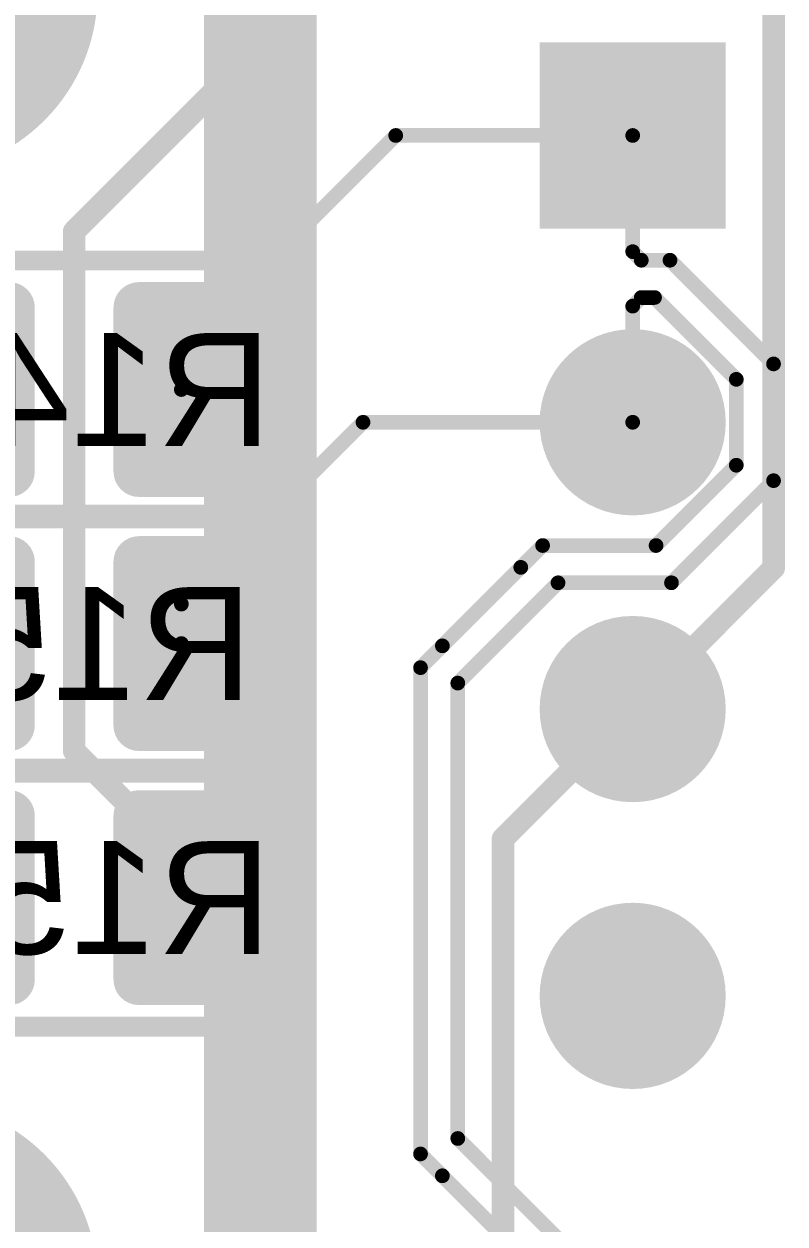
# Model space of a CAD drawing. Header units: inches. Extents: x -3 to 191, y -18 to 93.
# Drawn here: x 12.16 to 18.9, y 53.31 to 63.94 of the extents above; entities that cross this region are included whole.
import ezdxf

# ---------------------------------------------------------------- set-up
doc = ezdxf.new("R2010")
doc.units = ezdxf.units.IN
for name, color, linetype in [('Bottom Layer', 5, 'Continuous'), ('Bottom Paste', 16, 'Continuous'), ('Bottom Solder', 6, 'Continuous'), ('GND 1', 90, 'Continuous'), ('GND 2', 156, 'Continuous'), ('Mechanical 13', 56, 'Continuous'), ('Multi-Layer', 9, 'Continuous'), ('Pad Holes', 156, 'Continuous'), ('PWR', 16, 'Continuous'), ('Signal L4', 76, 'Continuous'), ('Top Layer', 1, 'Continuous'), ('Top Solder', 216, 'Continuous')]:
    doc.layers.add(name, color=color, linetype=linetype)
doc.styles.add('Arial', font='', dxfattribs={"height": 0.2})
doc.styles.get('Arial').set_extended_font_data('Arial')

# ---------------------------------------------------------------- blocks, each defined once
blk = doc.blocks.new('SI60118F_1')
at = {"layer": 'Bottom Layer'}
blk.add_hatch(color=5, dxfattribs=at).paths.add_polyline_path([(-0.72299957, 0.72299957), (0.72299957, 0.72299957), (0.72299957, -0.72299957), (-0.72299957, -0.72299957)])
h = blk.add_hatch(color=5, dxfattribs=at)
edge = h.paths.add_edge_path()
edge.add_arc((2.54, 0), 0.7229983, 0, 360)
h = blk.add_hatch(color=5, dxfattribs=at)
edge = h.paths.add_edge_path()
edge.add_arc((5.08, 0), 0.7229983, 0, 360)
h = blk.add_hatch(color=5, dxfattribs=at)
edge = h.paths.add_edge_path()
edge.add_arc((7.619999999999999, 0), 0.7229983, 0, 360)
at = {"layer": 'Bottom Solder'}
blk.add_hatch(color=6, dxfattribs=at).paths.add_polyline_path([(-0.82459957, 0.82459957), (0.82459957, 0.82459957), (0.82459957, -0.82459957), (-0.82459957, -0.82459957)])
h = blk.add_hatch(color=6, dxfattribs=at)
edge = h.paths.add_edge_path()
edge.add_arc((2.54, 0), 0.8245983, 0, 360)
h = blk.add_hatch(color=6, dxfattribs=at)
edge = h.paths.add_edge_path()
edge.add_arc((5.08, 0), 0.8245983, 0, 360)
h = blk.add_hatch(color=6, dxfattribs=at)
edge = h.paths.add_edge_path()
edge.add_arc((7.619999999999999, 0), 0.8245983, 0, 360)
at = {"layer": 'GND 1'}
blk.add_hatch(color=90, dxfattribs=at).paths.add_polyline_path([(-0.72299957, 0.72299957), (0.72299957, 0.72299957), (0.72299957, -0.72299957), (-0.72299957, -0.72299957)])
h = blk.add_hatch(color=90, dxfattribs=at)
edge = h.paths.add_edge_path()
edge.add_arc((2.54, 0), 0.7229983, 0, 360)
h = blk.add_hatch(color=90, dxfattribs=at)
edge = h.paths.add_edge_path()
edge.add_arc((5.08, 0), 0.7229983, 0, 360)
h = blk.add_hatch(color=90, dxfattribs=at)
edge = h.paths.add_edge_path()
edge.add_arc((7.619999999999999, 0), 0.7229983, 0, 360)
at = {"layer": 'GND 2'}
blk.add_hatch(color=156, dxfattribs=at).paths.add_polyline_path([(-0.72299957, 0.72299957), (0.72299957, 0.72299957), (0.72299957, -0.72299957), (-0.72299957, -0.72299957)])
h = blk.add_hatch(color=156, dxfattribs=at)
edge = h.paths.add_edge_path()
edge.add_arc((2.54, 0), 0.7229983, 0, 360)
h = blk.add_hatch(color=156, dxfattribs=at)
edge = h.paths.add_edge_path()
edge.add_arc((5.08, 0), 0.7229983, 0, 360)
h = blk.add_hatch(color=156, dxfattribs=at)
edge = h.paths.add_edge_path()
edge.add_arc((7.619999999999999, 0), 0.7229983, 0, 360)
at = {"layer": 'Multi-Layer'}
blk.add_hatch(color=9, dxfattribs=at).paths.add_polyline_path([(-0.72299957, 0.72299957), (0.72299957, 0.72299957), (0.72299957, -0.72299957), (-0.72299957, -0.72299957)])
h = blk.add_hatch(color=9, dxfattribs=at)
edge = h.paths.add_edge_path()
edge.add_arc((2.54, 0), 0.7229983, 0, 360)
h = blk.add_hatch(color=9, dxfattribs=at)
edge = h.paths.add_edge_path()
edge.add_arc((5.08, 0), 0.7229983, 0, 360)
h = blk.add_hatch(color=9, dxfattribs=at)
edge = h.paths.add_edge_path()
edge.add_arc((7.619999999999999, 0), 0.7229983, 0, 360)
at = {"layer": 'Pad Holes'}
h = blk.add_hatch(color=7, dxfattribs=at)
edge = h.paths.add_edge_path()
edge.add_arc((0, 0), 0.44500038, 0, 360)
h = blk.add_hatch(color=7, dxfattribs=at)
edge = h.paths.add_edge_path()
edge.add_arc((2.54, 0), 0.44500038, 0, 360)
h = blk.add_hatch(color=7, dxfattribs=at)
edge = h.paths.add_edge_path()
edge.add_arc((5.08, 0), 0.44500038, 0, 360)
h = blk.add_hatch(color=7, dxfattribs=at)
edge = h.paths.add_edge_path()
edge.add_arc((7.619999999999999, 0), 0.44500038, 0, 360)
h = blk.add_hatch(color=7, dxfattribs=at)
edge = h.paths.add_edge_path()
edge.add_arc((-1.27, -6.35), 1.60749996, 0, 360)
h = blk.add_hatch(color=7, dxfattribs=at)
edge = h.paths.add_edge_path()
edge.add_arc((10.16, -6.35), 1.60749996, 0, 360)
at = {"layer": 'PWR'}
blk.add_hatch(color=16, dxfattribs=at).paths.add_polyline_path([(-0.72299957, 0.72299957), (0.72299957, 0.72299957), (0.72299957, -0.72299957), (-0.72299957, -0.72299957)])
h = blk.add_hatch(color=16, dxfattribs=at)
edge = h.paths.add_edge_path()
edge.add_arc((2.54, 0), 0.7229983, 0, 360)
h = blk.add_hatch(color=16, dxfattribs=at)
edge = h.paths.add_edge_path()
edge.add_arc((5.08, 0), 0.7229983, 0, 360)
h = blk.add_hatch(color=16, dxfattribs=at)
edge = h.paths.add_edge_path()
edge.add_arc((7.619999999999999, 0), 0.7229983, 0, 360)
at = {"layer": 'Signal L4'}
blk.add_hatch(color=76, dxfattribs=at).paths.add_polyline_path([(-0.72299957, 0.72299957), (0.72299957, 0.72299957), (0.72299957, -0.72299957), (-0.72299957, -0.72299957)])
h = blk.add_hatch(color=76, dxfattribs=at)
edge = h.paths.add_edge_path()
edge.add_arc((2.54, 0), 0.7229983, 0, 360)
h = blk.add_hatch(color=76, dxfattribs=at)
edge = h.paths.add_edge_path()
edge.add_arc((5.08, 0), 0.7229983, 0, 360)
h = blk.add_hatch(color=76, dxfattribs=at)
edge = h.paths.add_edge_path()
edge.add_arc((7.619999999999999, 0), 0.7229983, 0, 360)
at = {"layer": 'Top Layer'}
blk.add_hatch(color=1, dxfattribs=at).paths.add_polyline_path([(-0.72299957, 0.72299957), (0.72299957, 0.72299957), (0.72299957, -0.72299957), (-0.72299957, -0.72299957)])
h = blk.add_hatch(color=1, dxfattribs=at)
edge = h.paths.add_edge_path()
edge.add_arc((2.54, 0), 0.7229983, 0, 360)
h = blk.add_hatch(color=1, dxfattribs=at)
edge = h.paths.add_edge_path()
edge.add_arc((5.08, 0), 0.7229983, 0, 360)
h = blk.add_hatch(color=1, dxfattribs=at)
edge = h.paths.add_edge_path()
edge.add_arc((7.619999999999999, 0), 0.7229983, 0, 360)
at = {"layer": 'Top Solder'}
blk.add_hatch(color=216, dxfattribs=at).paths.add_polyline_path([(-0.82459957, 0.82459957), (0.82459957, 0.82459957), (0.82459957, -0.82459957), (-0.82459957, -0.82459957)])
h = blk.add_hatch(color=216, dxfattribs=at)
edge = h.paths.add_edge_path()
edge.add_arc((2.54, 0), 0.8245983, 0, 360)
h = blk.add_hatch(color=216, dxfattribs=at)
edge = h.paths.add_edge_path()
edge.add_arc((5.08, 0), 0.8245983, 0, 360)
h = blk.add_hatch(color=216, dxfattribs=at)
edge = h.paths.add_edge_path()
edge.add_arc((7.619999999999999, 0), 0.8245983, 0, 360)
blk = doc.blocks.new('RES_0805_B_30')
at = {"layer": 'Bottom Layer'}
h = blk.add_hatch(color=5, dxfattribs=at)
edge = h.paths.add_edge_path()
edge.add_arc((-1.32500243, 0.7250010899999999), 0.12499848, 90, 180)
edge.add_line((-1.45000091, 0.7250010899999999), (-1.45000091, -0.7250010899999999))
edge.add_arc((-1.32500243, -0.7250010899999999), 0.12499848, 180, 270)
edge.add_line((-1.32500243, -0.84999957), (-0.5749988500000001, -0.84999957))
edge.add_arc((-0.5749988500000001, -0.7250010899999999), 0.12499848, 270, 360)
edge.add_line((-0.45000037, -0.7250010899999999), (-0.45000037, 0.7250010899999999))
edge.add_arc((-0.5749988500000001, 0.7250010899999999), 0.12499848, 0, 90)
edge.add_line((-0.5749988500000001, 0.84999957), (-1.32500243, 0.84999957))
h = blk.add_hatch(color=5, dxfattribs=at)
edge = h.paths.add_edge_path()
edge.add_arc((0.5749988500000001, 0.7250010899999999), 0.12499848, 90, 180)
edge.add_line((0.45000037, 0.7250010899999999), (0.45000037, -0.7250010899999999))
edge.add_arc((0.5749988500000001, -0.7250010899999999), 0.12499848, 180, 270)
edge.add_line((0.5749988500000001, -0.84999957), (1.32500243, -0.84999957))
edge.add_arc((1.32500243, -0.7250010899999999), 0.12499848, 270, 360)
edge.add_line((1.45000091, -0.7250010899999999), (1.45000091, 0.7250010899999999))
edge.add_arc((1.32500243, 0.7250010899999999), 0.12499848, 0, 90)
edge.add_line((1.32500243, 0.84999957), (0.5749988500000001, 0.84999957))
at = {"layer": 'Bottom Paste'}
h = blk.add_hatch(color=16, dxfattribs=at)
edge = h.paths.add_edge_path()
edge.add_arc((-1.32500243, 0.7250010899999999), 0.12499848, 90, 180)
edge.add_line((-1.45000091, 0.7250010899999999), (-1.45000091, -0.7250010899999999))
edge.add_arc((-1.32500243, -0.7250010899999999), 0.12499848, 180, 270)
edge.add_line((-1.32500243, -0.84999957), (-0.5749988500000001, -0.84999957))
edge.add_arc((-0.5749988500000001, -0.7250010899999999), 0.12499848, 270, 360)
edge.add_line((-0.45000037, -0.7250010899999999), (-0.45000037, 0.7250010899999999))
edge.add_arc((-0.5749988500000001, 0.7250010899999999), 0.12499848, 0, 90)
edge.add_line((-0.5749988500000001, 0.84999957), (-1.32500243, 0.84999957))
h = blk.add_hatch(color=16, dxfattribs=at)
edge = h.paths.add_edge_path()
edge.add_arc((0.5749988500000001, 0.7250010899999999), 0.12499848, 90, 180)
edge.add_line((0.45000037, 0.7250010899999999), (0.45000037, -0.7250010899999999))
edge.add_arc((0.5749988500000001, -0.7250010899999999), 0.12499848, 180, 270)
edge.add_line((0.5749988500000001, -0.84999957), (1.32500243, -0.84999957))
edge.add_arc((1.32500243, -0.7250010899999999), 0.12499848, 270, 360)
edge.add_line((1.45000091, -0.7250010899999999), (1.45000091, 0.7250010899999999))
edge.add_arc((1.32500243, 0.7250010899999999), 0.12499848, 0, 90)
edge.add_line((1.32500243, 0.84999957), (0.5749988500000001, 0.84999957))
at = {"layer": 'Bottom Solder'}
h = blk.add_hatch(color=6, dxfattribs=at)
edge = h.paths.add_edge_path()
edge.add_arc((-1.32500243, 0.7250010899999999), 0.22659848, 90, 180)
edge.add_line((-1.55160091, 0.7250010899999999), (-1.55160091, -0.7250010899999999))
edge.add_arc((-1.32500243, -0.7250010899999999), 0.22659848, 180, 270)
edge.add_line((-1.32500243, -0.95159957), (-0.5749988500000001, -0.95159957))
edge.add_arc((-0.5749988500000001, -0.7250010899999999), 0.22659848, 270, 360)
edge.add_line((-0.34840037, -0.7250010899999999), (-0.34840037, 0.7250010899999999))
edge.add_arc((-0.5749988500000001, 0.7250010899999999), 0.22659848, 0, 90)
edge.add_line((-0.5749988500000001, 0.95159957), (-1.32500243, 0.95159957))
h = blk.add_hatch(color=6, dxfattribs=at)
edge = h.paths.add_edge_path()
edge.add_arc((0.5749988500000001, 0.7250010899999999), 0.22659848, 90, 180)
edge.add_line((0.34840037, 0.7250010899999999), (0.34840037, -0.7250010899999999))
edge.add_arc((0.5749988500000001, -0.7250010899999999), 0.22659848, 180, 270)
edge.add_line((0.5749988500000001, -0.95159957), (1.32500243, -0.95159957))
edge.add_arc((1.32500243, -0.7250010899999999), 0.22659848, 270, 360)
edge.add_line((1.55160091, -0.7250010899999999), (1.55160091, 0.7250010899999999))
edge.add_arc((1.32500243, 0.7250010899999999), 0.22659848, 0, 90)
edge.add_line((1.32500243, 0.95159957), (0.5749988500000001, 0.95159957))
at = {"layer": 'Mechanical 13'}
for points in [[(-1.778, 1.143, 0.17500092, 0.17500092, 0), (-1.778, -1.143, 0.17500092, 0.17500092, 0)], [(1.778, 1.143, 0.17500092, 0.17500092, 0), (-1.778, 1.143, 0.17500092, 0.17500092, 0)], [(1.778, 1.143, 0.17500092, 0.17500092, 0), (1.778, -1.143, 0.17500092, 0.17500092, 0)], [(1.778, -1.143, 0.17500092, 0.17500092, 0), (-1.778, -1.143, 0.17500092, 0.17500092, 0)]]:
    blk.add_lwpolyline(points, format="xyseb", dxfattribs=at)
for points in [[(-1.82174896, 1.143, 0.08750045999999999, 0.08750045999999999, 1), (-1.73425104, 1.143, 0.08750045999999999, 0.08750045999999999, 1)], [(-1.82174896, 1.143, 0.08750045999999999, 0.08750045999999999, 1), (-1.73425104, 1.143, 0.08750045999999999, 0.08750045999999999, 1)], [(1.73425104, 1.143, 0.08750045999999999, 0.08750045999999999, 1), (1.82174896, 1.143, 0.08750045999999999, 0.08750045999999999, 1)], [(1.73425104, 1.143, 0.08750045999999999, 0.08750045999999999, 1), (1.82174896, 1.143, 0.08750045999999999, 0.08750045999999999, 1)], [(-1.82174896, -1.143, 0.08750045999999999, 0.08750045999999999, 1), (-1.73425104, -1.143, 0.08750045999999999, 0.08750045999999999, 1)], [(-1.82174896, -1.143, 0.08750045999999999, 0.08750045999999999, 1), (-1.73425104, -1.143, 0.08750045999999999, 0.08750045999999999, 1)], [(1.73425104, -1.143, 0.08750045999999999, 0.08750045999999999, 1), (1.82174896, -1.143, 0.08750045999999999, 0.08750045999999999, 1)], [(1.73425104, -1.143, 0.08750045999999999, 0.08750045999999999, 1), (1.82174896, -1.143, 0.08750045999999999, 0.08750045999999999, 1)]]:
    blk.add_lwpolyline(points, format="xyseb", close=True, dxfattribs=at)
at = {"layer": 'Mechanical 13', "style": 'Arial', "text_generation_flag": 2}
blk.add_text('R151', height=1.00000054, rotation=180, dxfattribs=at).set_placement((-1.58282132, 0.49983898))
blk = doc.blocks.new('RES_0805_B_31')
at = {"layer": 'Bottom Layer'}
h = blk.add_hatch(color=5, dxfattribs=at)
edge = h.paths.add_edge_path()
edge.add_arc((-1.32500243, 0.7250010899999999), 0.12499848, 90, 180)
edge.add_line((-1.45000091, 0.7250010899999999), (-1.45000091, -0.7250010899999999))
edge.add_arc((-1.32500243, -0.7250010899999999), 0.12499848, 180, 270)
edge.add_line((-1.32500243, -0.84999957), (-0.5749988500000001, -0.84999957))
edge.add_arc((-0.5749988500000001, -0.7250010899999999), 0.12499848, 270, 360)
edge.add_line((-0.45000037, -0.7250010899999999), (-0.45000037, 0.7250010899999999))
edge.add_arc((-0.5749988500000001, 0.7250010899999999), 0.12499848, 0, 90)
edge.add_line((-0.5749988500000001, 0.84999957), (-1.32500243, 0.84999957))
h = blk.add_hatch(color=5, dxfattribs=at)
edge = h.paths.add_edge_path()
edge.add_arc((0.5749988500000001, 0.7250010899999999), 0.12499848, 90, 180)
edge.add_line((0.45000037, 0.7250010899999999), (0.45000037, -0.7250010899999999))
edge.add_arc((0.5749988500000001, -0.7250010899999999), 0.12499848, 180, 270)
edge.add_line((0.5749988500000001, -0.84999957), (1.32500243, -0.84999957))
edge.add_arc((1.32500243, -0.7250010899999999), 0.12499848, 270, 360)
edge.add_line((1.45000091, -0.7250010899999999), (1.45000091, 0.7250010899999999))
edge.add_arc((1.32500243, 0.7250010899999999), 0.12499848, 0, 90)
edge.add_line((1.32500243, 0.84999957), (0.5749988500000001, 0.84999957))
at = {"layer": 'Bottom Paste'}
h = blk.add_hatch(color=16, dxfattribs=at)
edge = h.paths.add_edge_path()
edge.add_arc((-1.32500243, 0.7250010899999999), 0.12499848, 90, 180)
edge.add_line((-1.45000091, 0.7250010899999999), (-1.45000091, -0.7250010899999999))
edge.add_arc((-1.32500243, -0.7250010899999999), 0.12499848, 180, 270)
edge.add_line((-1.32500243, -0.84999957), (-0.5749988500000001, -0.84999957))
edge.add_arc((-0.5749988500000001, -0.7250010899999999), 0.12499848, 270, 360)
edge.add_line((-0.45000037, -0.7250010899999999), (-0.45000037, 0.7250010899999999))
edge.add_arc((-0.5749988500000001, 0.7250010899999999), 0.12499848, 0, 90)
edge.add_line((-0.5749988500000001, 0.84999957), (-1.32500243, 0.84999957))
h = blk.add_hatch(color=16, dxfattribs=at)
edge = h.paths.add_edge_path()
edge.add_arc((0.5749988500000001, 0.7250010899999999), 0.12499848, 90, 180)
edge.add_line((0.45000037, 0.7250010899999999), (0.45000037, -0.7250010899999999))
edge.add_arc((0.5749988500000001, -0.7250010899999999), 0.12499848, 180, 270)
edge.add_line((0.5749988500000001, -0.84999957), (1.32500243, -0.84999957))
edge.add_arc((1.32500243, -0.7250010899999999), 0.12499848, 270, 360)
edge.add_line((1.45000091, -0.7250010899999999), (1.45000091, 0.7250010899999999))
edge.add_arc((1.32500243, 0.7250010899999999), 0.12499848, 0, 90)
edge.add_line((1.32500243, 0.84999957), (0.5749988500000001, 0.84999957))
at = {"layer": 'Bottom Solder'}
h = blk.add_hatch(color=6, dxfattribs=at)
edge = h.paths.add_edge_path()
edge.add_arc((-1.32500243, 0.7250010899999999), 0.22659848, 90, 180)
edge.add_line((-1.55160091, 0.7250010899999999), (-1.55160091, -0.7250010899999999))
edge.add_arc((-1.32500243, -0.7250010899999999), 0.22659848, 180, 270)
edge.add_line((-1.32500243, -0.95159957), (-0.5749988500000001, -0.95159957))
edge.add_arc((-0.5749988500000001, -0.7250010899999999), 0.22659848, 270, 360)
edge.add_line((-0.34840037, -0.7250010899999999), (-0.34840037, 0.7250010899999999))
edge.add_arc((-0.5749988500000001, 0.7250010899999999), 0.22659848, 0, 90)
edge.add_line((-0.5749988500000001, 0.95159957), (-1.32500243, 0.95159957))
h = blk.add_hatch(color=6, dxfattribs=at)
edge = h.paths.add_edge_path()
edge.add_arc((0.5749988500000001, 0.7250010899999999), 0.22659848, 90, 180)
edge.add_line((0.34840037, 0.7250010899999999), (0.34840037, -0.7250010899999999))
edge.add_arc((0.5749988500000001, -0.7250010899999999), 0.22659848, 180, 270)
edge.add_line((0.5749988500000001, -0.95159957), (1.32500243, -0.95159957))
edge.add_arc((1.32500243, -0.7250010899999999), 0.22659848, 270, 360)
edge.add_line((1.55160091, -0.7250010899999999), (1.55160091, 0.7250010899999999))
edge.add_arc((1.32500243, 0.7250010899999999), 0.22659848, 0, 90)
edge.add_line((1.32500243, 0.95159957), (0.5749988500000001, 0.95159957))
at = {"layer": 'Mechanical 13'}
for points in [[(-1.778, 1.143, 0.17500092, 0.17500092, 0), (-1.778, -1.143, 0.17500092, 0.17500092, 0)], [(1.778, 1.143, 0.17500092, 0.17500092, 0), (-1.778, 1.143, 0.17500092, 0.17500092, 0)], [(1.778, 1.143, 0.17500092, 0.17500092, 0), (1.778, -1.143, 0.17500092, 0.17500092, 0)], [(1.778, -1.143, 0.17500092, 0.17500092, 0), (-1.778, -1.143, 0.17500092, 0.17500092, 0)]]:
    blk.add_lwpolyline(points, format="xyseb", dxfattribs=at)
for points in [[(-1.82174896, 1.143, 0.08750045999999999, 0.08750045999999999, 1), (-1.73425104, 1.143, 0.08750045999999999, 0.08750045999999999, 1)], [(-1.82174896, 1.143, 0.08750045999999999, 0.08750045999999999, 1), (-1.73425104, 1.143, 0.08750045999999999, 0.08750045999999999, 1)], [(1.73425104, 1.143, 0.08750045999999999, 0.08750045999999999, 1), (1.82174896, 1.143, 0.08750045999999999, 0.08750045999999999, 1)], [(1.73425104, 1.143, 0.08750045999999999, 0.08750045999999999, 1), (1.82174896, 1.143, 0.08750045999999999, 0.08750045999999999, 1)], [(-1.82174896, -1.143, 0.08750045999999999, 0.08750045999999999, 1), (-1.73425104, -1.143, 0.08750045999999999, 0.08750045999999999, 1)], [(-1.82174896, -1.143, 0.08750045999999999, 0.08750045999999999, 1), (-1.73425104, -1.143, 0.08750045999999999, 0.08750045999999999, 1)], [(1.73425104, -1.143, 0.08750045999999999, 0.08750045999999999, 1), (1.82174896, -1.143, 0.08750045999999999, 0.08750045999999999, 1)], [(1.73425104, -1.143, 0.08750045999999999, 0.08750045999999999, 1), (1.82174896, -1.143, 0.08750045999999999, 0.08750045999999999, 1)]]:
    blk.add_lwpolyline(points, format="xyseb", close=True, dxfattribs=at)
at = {"layer": 'Mechanical 13', "style": 'Arial', "text_generation_flag": 2}
blk.add_text('R150', height=1.00000054, rotation=180, dxfattribs=at).set_placement((-1.74943516, 0.49983898))
blk = doc.blocks.new('RES_0805_B_32')
at = {"layer": 'Bottom Layer'}
h = blk.add_hatch(color=5, dxfattribs=at)
edge = h.paths.add_edge_path()
edge.add_arc((-1.32500243, 0.7250010899999999), 0.12499848, 90, 180)
edge.add_line((-1.45000091, 0.7250010899999999), (-1.45000091, -0.7250010899999999))
edge.add_arc((-1.32500243, -0.7250010899999999), 0.12499848, 180, 270)
edge.add_line((-1.32500243, -0.84999957), (-0.5749988500000001, -0.84999957))
edge.add_arc((-0.5749988500000001, -0.7250010899999999), 0.12499848, 270, 360)
edge.add_line((-0.45000037, -0.7250010899999999), (-0.45000037, 0.7250010899999999))
edge.add_arc((-0.5749988500000001, 0.7250010899999999), 0.12499848, 0, 90)
edge.add_line((-0.5749988500000001, 0.84999957), (-1.32500243, 0.84999957))
h = blk.add_hatch(color=5, dxfattribs=at)
edge = h.paths.add_edge_path()
edge.add_arc((0.5749988500000001, 0.7250010899999999), 0.12499848, 90, 180)
edge.add_line((0.45000037, 0.7250010899999999), (0.45000037, -0.7250010899999999))
edge.add_arc((0.5749988500000001, -0.7250010899999999), 0.12499848, 180, 270)
edge.add_line((0.5749988500000001, -0.84999957), (1.32500243, -0.84999957))
edge.add_arc((1.32500243, -0.7250010899999999), 0.12499848, 270, 360)
edge.add_line((1.45000091, -0.7250010899999999), (1.45000091, 0.7250010899999999))
edge.add_arc((1.32500243, 0.7250010899999999), 0.12499848, 0, 90)
edge.add_line((1.32500243, 0.84999957), (0.5749988500000001, 0.84999957))
at = {"layer": 'Bottom Paste'}
h = blk.add_hatch(color=16, dxfattribs=at)
edge = h.paths.add_edge_path()
edge.add_arc((-1.32500243, 0.7250010899999999), 0.12499848, 90, 180)
edge.add_line((-1.45000091, 0.7250010899999999), (-1.45000091, -0.7250010899999999))
edge.add_arc((-1.32500243, -0.7250010899999999), 0.12499848, 180, 270)
edge.add_line((-1.32500243, -0.84999957), (-0.5749988500000001, -0.84999957))
edge.add_arc((-0.5749988500000001, -0.7250010899999999), 0.12499848, 270, 360)
edge.add_line((-0.45000037, -0.7250010899999999), (-0.45000037, 0.7250010899999999))
edge.add_arc((-0.5749988500000001, 0.7250010899999999), 0.12499848, 0, 90)
edge.add_line((-0.5749988500000001, 0.84999957), (-1.32500243, 0.84999957))
h = blk.add_hatch(color=16, dxfattribs=at)
edge = h.paths.add_edge_path()
edge.add_arc((0.5749988500000001, 0.7250010899999999), 0.12499848, 90, 180)
edge.add_line((0.45000037, 0.7250010899999999), (0.45000037, -0.7250010899999999))
edge.add_arc((0.5749988500000001, -0.7250010899999999), 0.12499848, 180, 270)
edge.add_line((0.5749988500000001, -0.84999957), (1.32500243, -0.84999957))
edge.add_arc((1.32500243, -0.7250010899999999), 0.12499848, 270, 360)
edge.add_line((1.45000091, -0.7250010899999999), (1.45000091, 0.7250010899999999))
edge.add_arc((1.32500243, 0.7250010899999999), 0.12499848, 0, 90)
edge.add_line((1.32500243, 0.84999957), (0.5749988500000001, 0.84999957))
at = {"layer": 'Bottom Solder'}
h = blk.add_hatch(color=6, dxfattribs=at)
edge = h.paths.add_edge_path()
edge.add_arc((-1.32500243, 0.7250010899999999), 0.22659848, 90, 180)
edge.add_line((-1.55160091, 0.7250010899999999), (-1.55160091, -0.7250010899999999))
edge.add_arc((-1.32500243, -0.7250010899999999), 0.22659848, 180, 270)
edge.add_line((-1.32500243, -0.95159957), (-0.5749988500000001, -0.95159957))
edge.add_arc((-0.5749988500000001, -0.7250010899999999), 0.22659848, 270, 360)
edge.add_line((-0.34840037, -0.7250010899999999), (-0.34840037, 0.7250010899999999))
edge.add_arc((-0.5749988500000001, 0.7250010899999999), 0.22659848, 0, 90)
edge.add_line((-0.5749988500000001, 0.95159957), (-1.32500243, 0.95159957))
h = blk.add_hatch(color=6, dxfattribs=at)
edge = h.paths.add_edge_path()
edge.add_arc((0.5749988500000001, 0.7250010899999999), 0.22659848, 90, 180)
edge.add_line((0.34840037, 0.7250010899999999), (0.34840037, -0.7250010899999999))
edge.add_arc((0.5749988500000001, -0.7250010899999999), 0.22659848, 180, 270)
edge.add_line((0.5749988500000001, -0.95159957), (1.32500243, -0.95159957))
edge.add_arc((1.32500243, -0.7250010899999999), 0.22659848, 270, 360)
edge.add_line((1.55160091, -0.7250010899999999), (1.55160091, 0.7250010899999999))
edge.add_arc((1.32500243, 0.7250010899999999), 0.22659848, 0, 90)
edge.add_line((1.32500243, 0.95159957), (0.5749988500000001, 0.95159957))
at = {"layer": 'Mechanical 13'}
for points in [[(-1.778, 1.143, 0.17500092, 0.17500092, 0), (-1.778, -1.143, 0.17500092, 0.17500092, 0)], [(1.778, 1.143, 0.17500092, 0.17500092, 0), (-1.778, 1.143, 0.17500092, 0.17500092, 0)], [(1.778, 1.143, 0.17500092, 0.17500092, 0), (1.778, -1.143, 0.17500092, 0.17500092, 0)], [(1.778, -1.143, 0.17500092, 0.17500092, 0), (-1.778, -1.143, 0.17500092, 0.17500092, 0)]]:
    blk.add_lwpolyline(points, format="xyseb", dxfattribs=at)
for points in [[(-1.82174896, 1.143, 0.08750045999999999, 0.08750045999999999, 1), (-1.73425104, 1.143, 0.08750045999999999, 0.08750045999999999, 1)], [(-1.82174896, 1.143, 0.08750045999999999, 0.08750045999999999, 1), (-1.73425104, 1.143, 0.08750045999999999, 0.08750045999999999, 1)], [(1.73425104, 1.143, 0.08750045999999999, 0.08750045999999999, 1), (1.82174896, 1.143, 0.08750045999999999, 0.08750045999999999, 1)], [(1.73425104, 1.143, 0.08750045999999999, 0.08750045999999999, 1), (1.82174896, 1.143, 0.08750045999999999, 0.08750045999999999, 1)], [(-1.82174896, -1.143, 0.08750045999999999, 0.08750045999999999, 1), (-1.73425104, -1.143, 0.08750045999999999, 0.08750045999999999, 1)], [(-1.82174896, -1.143, 0.08750045999999999, 0.08750045999999999, 1), (-1.73425104, -1.143, 0.08750045999999999, 0.08750045999999999, 1)], [(1.73425104, -1.143, 0.08750045999999999, 0.08750045999999999, 1), (1.82174896, -1.143, 0.08750045999999999, 0.08750045999999999, 1)], [(1.73425104, -1.143, 0.08750045999999999, 0.08750045999999999, 1), (1.82174896, -1.143, 0.08750045999999999, 0.08750045999999999, 1)]]:
    blk.add_lwpolyline(points, format="xyseb", close=True, dxfattribs=at)
at = {"layer": 'Mechanical 13', "style": 'Arial', "text_generation_flag": 2}
blk.add_text('R149', height=1.00000054, rotation=180, dxfattribs=at).set_placement((-1.74943516, 0.49983898))

msp = doc.modelspace()

# ---------------------------------------------------------------- linework, layer by layer
at = {"layer": 'Bottom Layer'}
for points in [[(12.6000002, 62.10000025999999, 0.1999996, 0.1999996, 0), (15.70000162, 65.20000168, 0.1999996, 0.1999996, 0)], [(13.55000084, 61.04999728, 0.13013944, 0.13013944, 0), (15.45000212, 62.94999856, 0.13013944, 0.13013944, 0)], [(15.45000212, 62.94999856, 0.13013944, 0.13013944, 0), (17.55000046, 62.94999856, 0.13013944, 0.13013944, 0)], [(17.55000046, 61.92130363999999, 0.13013944, 0.13013944, 0), (17.55000046, 62.94999856, 0.13013944, 0.13013944, 0)], [(12.6000002, 57.4999993, 0.1999996, 0.1999996, 0), (12.6000002, 62.10000025999999, 0.1999996, 0.1999996, 0)], [(17.55000046, 61.92130363999999, 0.13013944, 0.13013944, 0), (17.62623602, 61.84506807999999, 0.13013944, 0.13013944, 0)], [(17.62623602, 61.84506807999999, 0.13013944, 0.13013944, 0), (17.88036048, 61.84506807999999, 0.13013944, 0.13013944, 0)], [(17.88036048, 61.84506807999999, 0.13013944, 0.13013944, 0), (18.7983495, 60.92707906, 0.13013944, 0.13013944, 0)], [(17.55000046, 61.43869348, 0.13013944, 0.13013944, 0), (17.62623602, 61.51492904, 0.13013944, 0.13013944, 0)], [(17.62623602, 61.51492904, 0.13013944, 0.13013944, 0), (17.7436145, 61.51492904, 0.13013944, 0.13013944, 0)], [(17.7436145, 61.51492904, 0.13013944, 0.13013944, 0), (18.46821046, 60.79033307999999, 0.13013944, 0.13013944, 0)], [(17.55000046, 60.40999855999999, 0.13013944, 0.13013944, 0), (17.55000046, 61.43869348, 0.13013944, 0.13013944, 0)], [(13.55000084, 60.69999798, 0.13013944, 0.13013944, 0), (13.55000084, 61.04999728, 0.13013944, 0.13013944, 0)], [(18.7983495, 59.89291806, 0.13013944, 0.13013944, 0), (18.7983495, 60.92707906, 0.13013944, 0.13013944, 0)], [(18.46821046, 60.02966403999999, 0.13013944, 0.13013944, 0), (18.46821046, 60.79033307999999, 0.13013944, 0.13013944, 0)], [(13.55000084, 58.79999924, 0.13013944, 0.13013944, 0), (15.16000016, 60.40999855999999, 0.13013944, 0.13013944, 0)], [(15.16000016, 60.40999855999999, 0.13013944, 0.13013944, 0), (17.55000046, 60.40999855999999, 0.13013944, 0.13013944, 0)], [(17.75709174, 59.31854532, 0.13013944, 0.13013944, 0), (18.46821046, 60.02966403999999, 0.13013944, 0.13013944, 0)], [(17.89383772, 58.98840628, 0.13013944, 0.13013944, 0), (18.7983495, 59.89291806, 0.13013944, 0.13013944, 0)], [(16.55826762, 59.12515226, 0.13013944, 0.13013944, 0), (16.75166068, 59.31854532, 0.13013944, 0.13013944, 0)], [(16.75166068, 59.31854532, 0.13013944, 0.13013944, 0), (17.75709174, 59.31854532, 0.13013944, 0.13013944, 0)], [(15.86325758, 58.43013968, 0.13013944, 0.13013944, 0), (16.55826762, 59.12514972, 0.13013944, 0.13013944, 0)], [(16.55826762, 59.12514972, 0.13013944, 0.13013944, 0), (16.55826762, 59.12515226, 0.13013944, 0.13013944, 0)], [(16.00000356, 58.10000064, 0.13013944, 0.13013944, 0), (16.88840666, 58.98840374, 0.13013944, 0.13013944, 0)], [(16.88840666, 58.98840374, 0.13013944, 0.13013944, 0), (16.88840666, 58.98840628, 0.13013944, 0.13013944, 0)], [(16.88840666, 58.98840628, 0.13013944, 0.13013944, 0), (17.89383772, 58.98840628, 0.13013944, 0.13013944, 0)], [(13.55000084, 58.44999994, 0.13013944, 0.13013944, 0), (13.55000084, 58.79999924, 0.13013944, 0.13013944, 0)], [(15.66986198, 58.23674661999999, 0.13013944, 0.13013944, 0), (15.86325504, 58.43013968, 0.13013944, 0.13013944, 0)], [(15.86325504, 58.43013968, 0.13013944, 0.13013944, 0), (15.86325758, 58.43013968, 0.13013944, 0.13013944, 0)], [(15.66986198, 53.93013851999999, 0.13013944, 0.13013944, 0), (15.66986198, 58.23674661999999, 0.13013944, 0.13013944, 0)], [(16.00000102, 54.06688449999999, 0.13013944, 0.13013944, 0), (16.00000102, 58.10000064, 0.13013944, 0.13013944, 0)], [(16.00000102, 58.10000064, 0.13013944, 0.13013944, 0), (16.00000356, 58.10000064, 0.13013944, 0.13013944, 0)], [(12.6000002, 57.4999993, 0.1999996, 0.1999996, 0), (13.55000084, 56.54999866, 0.1999996, 0.1999996, 0)], [(13.55000084, 56.19999936, 0.1999996, 0.1999996, 0), (13.55000084, 56.54999866, 0.1999996, 0.1999996, 0)], [(16.00000102, 54.06688449999999, 0.13013944, 0.13013944, 0), (16.00000356, 54.06688449999999, 0.13013944, 0.13013944, 0)], [(16.00000356, 54.06688449999999, 0.13013944, 0.13013944, 0), (17.66688618, 52.40000188, 0.13013944, 0.13013944, 0)], [(15.66986198, 53.93013851999999, 0.13013944, 0.13013944, 0), (15.86325504, 53.73674545999999, 0.13013944, 0.13013944, 0)], [(15.86325504, 53.73674545999999, 0.13013944, 0.13013944, 0), (15.86325758, 53.73674545999999, 0.13013944, 0.13013944, 0)], [(15.86325758, 53.73674545999999, 0.13013944, 0.13013944, 0), (17.33674714, 52.2632559, 0.13013944, 0.13013944, 0)]]:
    msp.add_lwpolyline(points, format="xyseb", dxfattribs=at)
for points in [[(15.41746726, 62.94999856, 0.06506972, 0.06506972, 1), (15.48253698, 62.94999856, 0.06506972, 0.06506972, 1)], [(15.41746726, 62.94999856, 0.06506972, 0.06506972, 1), (15.48253698, 62.94999856, 0.06506972, 0.06506972, 1)], [(17.5174656, 62.94999856, 0.06506972, 0.06506972, 1), (17.58253532, 62.94999856, 0.06506972, 0.06506972, 1)], [(17.5174656, 62.94999856, 0.06506972, 0.06506972, 1), (17.58253532, 62.94999856, 0.06506972, 0.06506972, 1)], [(12.5500003, 62.10000025999999, 0.0999998, 0.0999998, 1), (12.6500001, 62.10000025999999, 0.0999998, 0.0999998, 1)], [(12.5500003, 62.10000025999999, 0.0999998, 0.0999998, 1), (12.6500001, 62.10000025999999, 0.0999998, 0.0999998, 1)], [(17.5174656, 61.92130363999999, 0.06506972, 0.06506972, 1), (17.58253532, 61.92130363999999, 0.06506972, 0.06506972, 1)], [(17.5174656, 61.92130363999999, 0.06506972, 0.06506972, 1), (17.58253532, 61.92130363999999, 0.06506972, 0.06506972, 1)], [(17.59370116, 61.84506807999999, 0.06506972, 0.06506972, 1), (17.65877088, 61.84506807999999, 0.06506972, 0.06506972, 1)], [(17.59370116, 61.84506807999999, 0.06506972, 0.06506972, 1), (17.65877088, 61.84506807999999, 0.06506972, 0.06506972, 1)], [(17.84782562, 61.84506807999999, 0.06506972, 0.06506972, 1), (17.91289534, 61.84506807999999, 0.06506972, 0.06506972, 1)], [(17.84782562, 61.84506807999999, 0.06506972, 0.06506972, 1), (17.91289534, 61.84506807999999, 0.06506972, 0.06506972, 1)], [(17.59370116, 61.51492904, 0.06506972, 0.06506972, 1), (17.65877088, 61.51492904, 0.06506972, 0.06506972, 1)], [(17.59370116, 61.51492904, 0.06506972, 0.06506972, 1), (17.65877088, 61.51492904, 0.06506972, 0.06506972, 1)], [(17.71107964, 61.51492904, 0.06506972, 0.06506972, 1), (17.77614936, 61.51492904, 0.06506972, 0.06506972, 1)], [(17.71107964, 61.51492904, 0.06506972, 0.06506972, 1), (17.77614936, 61.51492904, 0.06506972, 0.06506972, 1)], [(17.5174656, 61.43869348, 0.06506972, 0.06506972, 1), (17.58253532, 61.43869348, 0.06506972, 0.06506972, 1)], [(17.5174656, 61.43869348, 0.06506972, 0.06506972, 1), (17.58253532, 61.43869348, 0.06506972, 0.06506972, 1)], [(13.51746598, 61.04999728, 0.06506972, 0.06506972, 1), (13.5825357, 61.04999728, 0.06506972, 0.06506972, 1)], [(13.51746598, 61.04999728, 0.06506972, 0.06506972, 1), (13.5825357, 61.04999728, 0.06506972, 0.06506972, 1)], [(18.76581464, 60.92707906, 0.06506972, 0.06506972, 1), (18.83088436, 60.92707906, 0.06506972, 0.06506972, 1)], [(18.76581464, 60.92707906, 0.06506972, 0.06506972, 1), (18.83088436, 60.92707906, 0.06506972, 0.06506972, 1)], [(18.4356756, 60.79033307999999, 0.06506972, 0.06506972, 1), (18.50074532, 60.79033307999999, 0.06506972, 0.06506972, 1)], [(18.4356756, 60.79033307999999, 0.06506972, 0.06506972, 1), (18.50074532, 60.79033307999999, 0.06506972, 0.06506972, 1)], [(13.51746598, 60.69999798, 0.06506972, 0.06506972, 1), (13.5825357, 60.69999798, 0.06506972, 0.06506972, 1)], [(15.1274653, 60.40999855999999, 0.06506972, 0.06506972, 1), (15.19253502, 60.40999855999999, 0.06506972, 0.06506972, 1)], [(15.1274653, 60.40999855999999, 0.06506972, 0.06506972, 1), (15.19253502, 60.40999855999999, 0.06506972, 0.06506972, 1)], [(17.5174656, 60.40999855999999, 0.06506972, 0.06506972, 1), (17.58253532, 60.40999855999999, 0.06506972, 0.06506972, 1)], [(17.5174656, 60.40999855999999, 0.06506972, 0.06506972, 1), (17.58253532, 60.40999855999999, 0.06506972, 0.06506972, 1)], [(18.4356756, 60.02966403999999, 0.06506972, 0.06506972, 1), (18.50074532, 60.02966403999999, 0.06506972, 0.06506972, 1)], [(18.4356756, 60.02966403999999, 0.06506972, 0.06506972, 1), (18.50074532, 60.02966403999999, 0.06506972, 0.06506972, 1)], [(18.76581464, 59.89291806, 0.06506972, 0.06506972, 1), (18.83088436, 59.89291806, 0.06506972, 0.06506972, 1)], [(18.76581464, 59.89291806, 0.06506972, 0.06506972, 1), (18.83088436, 59.89291806, 0.06506972, 0.06506972, 1)], [(16.71912582, 59.31854532, 0.06506972, 0.06506972, 1), (16.78419554, 59.31854532, 0.06506972, 0.06506972, 1)], [(16.71912582, 59.31854532, 0.06506972, 0.06506972, 1), (16.78419554, 59.31854532, 0.06506972, 0.06506972, 1)], [(17.72455688, 59.31854532, 0.06506972, 0.06506972, 1), (17.7896266, 59.31854532, 0.06506972, 0.06506972, 1)], [(17.72455688, 59.31854532, 0.06506972, 0.06506972, 1), (17.7896266, 59.31854532, 0.06506972, 0.06506972, 1)], [(16.52573276, 59.12515226, 0.06506972, 0.06506972, 1), (16.59080248, 59.12515226, 0.06506972, 0.06506972, 1)], [(16.52573276, 59.12515226, 0.06506972, 0.06506972, 1), (16.59080248, 59.12515226, 0.06506972, 0.06506972, 1)], [(16.52573276, 59.12514972, 0.06506972, 0.06506972, 1), (16.59080248, 59.12514972, 0.06506972, 0.06506972, 1)], [(16.52573276, 59.12514972, 0.06506972, 0.06506972, 1), (16.59080248, 59.12514972, 0.06506972, 0.06506972, 1)], [(16.8558718, 58.98840628, 0.06506972, 0.06506972, 1), (16.92094152, 58.98840628, 0.06506972, 0.06506972, 1)], [(16.8558718, 58.98840628, 0.06506972, 0.06506972, 1), (16.92094152, 58.98840628, 0.06506972, 0.06506972, 1)], [(16.8558718, 58.98840374, 0.06506972, 0.06506972, 1), (16.92094152, 58.98840374, 0.06506972, 0.06506972, 1)], [(16.8558718, 58.98840374, 0.06506972, 0.06506972, 1), (16.92094152, 58.98840374, 0.06506972, 0.06506972, 1)], [(17.86130286, 58.98840628, 0.06506972, 0.06506972, 1), (17.92637258, 58.98840628, 0.06506972, 0.06506972, 1)], [(17.86130286, 58.98840628, 0.06506972, 0.06506972, 1), (17.92637258, 58.98840628, 0.06506972, 0.06506972, 1)], [(13.51746598, 58.79999924, 0.06506972, 0.06506972, 1), (13.5825357, 58.79999924, 0.06506972, 0.06506972, 1)], [(13.51746598, 58.79999924, 0.06506972, 0.06506972, 1), (13.5825357, 58.79999924, 0.06506972, 0.06506972, 1)], [(13.51746598, 58.44999994, 0.06506972, 0.06506972, 1), (13.5825357, 58.44999994, 0.06506972, 0.06506972, 1)], [(15.83072018, 58.43013968, 0.06506972, 0.06506972, 1), (15.8957899, 58.43013968, 0.06506972, 0.06506972, 1)], [(15.83072018, 58.43013968, 0.06506972, 0.06506972, 1), (15.8957899, 58.43013968, 0.06506972, 0.06506972, 1)], [(15.83072272, 58.43013968, 0.06506972, 0.06506972, 1), (15.89579244, 58.43013968, 0.06506972, 0.06506972, 1)], [(15.83072272, 58.43013968, 0.06506972, 0.06506972, 1), (15.89579244, 58.43013968, 0.06506972, 0.06506972, 1)], [(15.63732712, 58.23674661999999, 0.06506972, 0.06506972, 1), (15.70239684, 58.23674661999999, 0.06506972, 0.06506972, 1)], [(15.63732712, 58.23674661999999, 0.06506972, 0.06506972, 1), (15.70239684, 58.23674661999999, 0.06506972, 0.06506972, 1)], [(15.96746616, 58.10000064, 0.06506972, 0.06506972, 1), (16.03253588, 58.10000064, 0.06506972, 0.06506972, 1)], [(15.96746616, 58.10000064, 0.06506972, 0.06506972, 1), (16.03253588, 58.10000064, 0.06506972, 0.06506972, 1)], [(15.9674687, 58.10000064, 0.06506972, 0.06506972, 1), (16.03253842, 58.10000064, 0.06506972, 0.06506972, 1)], [(15.9674687, 58.10000064, 0.06506972, 0.06506972, 1), (16.03253842, 58.10000064, 0.06506972, 0.06506972, 1)], [(12.5500003, 57.4999993, 0.0999998, 0.0999998, 1), (12.6500001, 57.4999993, 0.0999998, 0.0999998, 1)], [(12.5500003, 57.4999993, 0.0999998, 0.0999998, 1), (12.6500001, 57.4999993, 0.0999998, 0.0999998, 1)], [(13.50000094, 56.54999866, 0.0999998, 0.0999998, 1), (13.60000074, 56.54999866, 0.0999998, 0.0999998, 1)], [(13.50000094, 56.54999866, 0.0999998, 0.0999998, 1), (13.60000074, 56.54999866, 0.0999998, 0.0999998, 1)], [(13.50000094, 56.19999936, 0.0999998, 0.0999998, 1), (13.60000074, 56.19999936, 0.0999998, 0.0999998, 1)], [(15.96746616, 54.06688449999999, 0.06506972, 0.06506972, 1), (16.03253588, 54.06688449999999, 0.06506972, 0.06506972, 1)], [(15.96746616, 54.06688449999999, 0.06506972, 0.06506972, 1), (16.03253588, 54.06688449999999, 0.06506972, 0.06506972, 1)], [(15.9674687, 54.06688449999999, 0.06506972, 0.06506972, 1), (16.03253842, 54.06688449999999, 0.06506972, 0.06506972, 1)], [(15.9674687, 54.06688449999999, 0.06506972, 0.06506972, 1), (16.03253842, 54.06688449999999, 0.06506972, 0.06506972, 1)], [(15.63732712, 53.93013851999999, 0.06506972, 0.06506972, 1), (15.70239684, 53.93013851999999, 0.06506972, 0.06506972, 1)], [(15.63732712, 53.93013851999999, 0.06506972, 0.06506972, 1), (15.70239684, 53.93013851999999, 0.06506972, 0.06506972, 1)], [(15.83072018, 53.73674545999999, 0.06506972, 0.06506972, 1), (15.8957899, 53.73674545999999, 0.06506972, 0.06506972, 1)], [(15.83072018, 53.73674545999999, 0.06506972, 0.06506972, 1), (15.8957899, 53.73674545999999, 0.06506972, 0.06506972, 1)], [(15.83072272, 53.73674545999999, 0.06506972, 0.06506972, 1), (15.89579244, 53.73674545999999, 0.06506972, 0.06506972, 1)], [(15.83072272, 53.73674545999999, 0.06506972, 0.06506972, 1), (15.89579244, 53.73674545999999, 0.06506972, 0.06506972, 1)]]:
    msp.add_lwpolyline(points, format="xyseb", close=True, dxfattribs=at)
at = {"layer": 'Signal L4'}
for points in [[(18.8000005, 59.1199986, 0.1999996, 0.1999996, 0), (18.8000005, 73.50000032, 0.1999996, 0.1999996, 0)], [(17.55000046, 57.86999856, 0.1999996, 0.1999996, 0), (18.8000005, 59.1199986, 0.1999996, 0.1999996, 0)], [(16.40000022, 56.71999832, 0.1999996, 0.1999996, 0), (17.55000046, 57.86999856, 0.1999996, 0.1999996, 0)], [(16.40000022, 52.99999814, 0.1999996, 0.1999996, 0), (16.40000022, 56.71999832, 0.1999996, 0.1999996, 0)]]:
    msp.add_lwpolyline(points, format="xyseb", dxfattribs=at)
for points in [[(18.7500006, 59.1199986, 0.0999998, 0.0999998, 1), (18.8500004, 59.1199986, 0.0999998, 0.0999998, 1)], [(18.7500006, 59.1199986, 0.0999998, 0.0999998, 1), (18.8500004, 59.1199986, 0.0999998, 0.0999998, 1)], [(17.50000056, 57.86999856, 0.0999998, 0.0999998, 1), (17.60000036, 57.86999856, 0.0999998, 0.0999998, 1)], [(17.50000056, 57.86999856, 0.0999998, 0.0999998, 1), (17.60000036, 57.86999856, 0.0999998, 0.0999998, 1)], [(16.35000032, 56.71999832, 0.0999998, 0.0999998, 1), (16.45000012, 56.71999832, 0.0999998, 0.0999998, 1)], [(16.35000032, 56.71999832, 0.0999998, 0.0999998, 1), (16.45000012, 56.71999832, 0.0999998, 0.0999998, 1)]]:
    msp.add_lwpolyline(points, format="xyseb", close=True, dxfattribs=at)
at = {"layer": 'Top Layer'}
msp.add_lwpolyline([(14.24999944, 50.75999753999999, 1.00000054, 1.00000054, 0), (14.24999944, 66.24999958, 1.00000054, 1.00000054, 0)], format="xyseb", dxfattribs=at)

# ---------------------------------------------------------------- block references
for name, p, rotation in [('SI60118F_1', (17.55000046, 62.94999856), 270), ('RES_0805_B_32', (12.6000002, 60.69999798), 180), ('RES_0805_B_30', (12.6000002, 58.44999994), 180), ('RES_0805_B_31', (12.6000002, 56.19999936), 180)]:
    msp.add_blockref(name, p, dxfattribs=dict(rotation=rotation))

doc.saveas('drawing.dxf')
